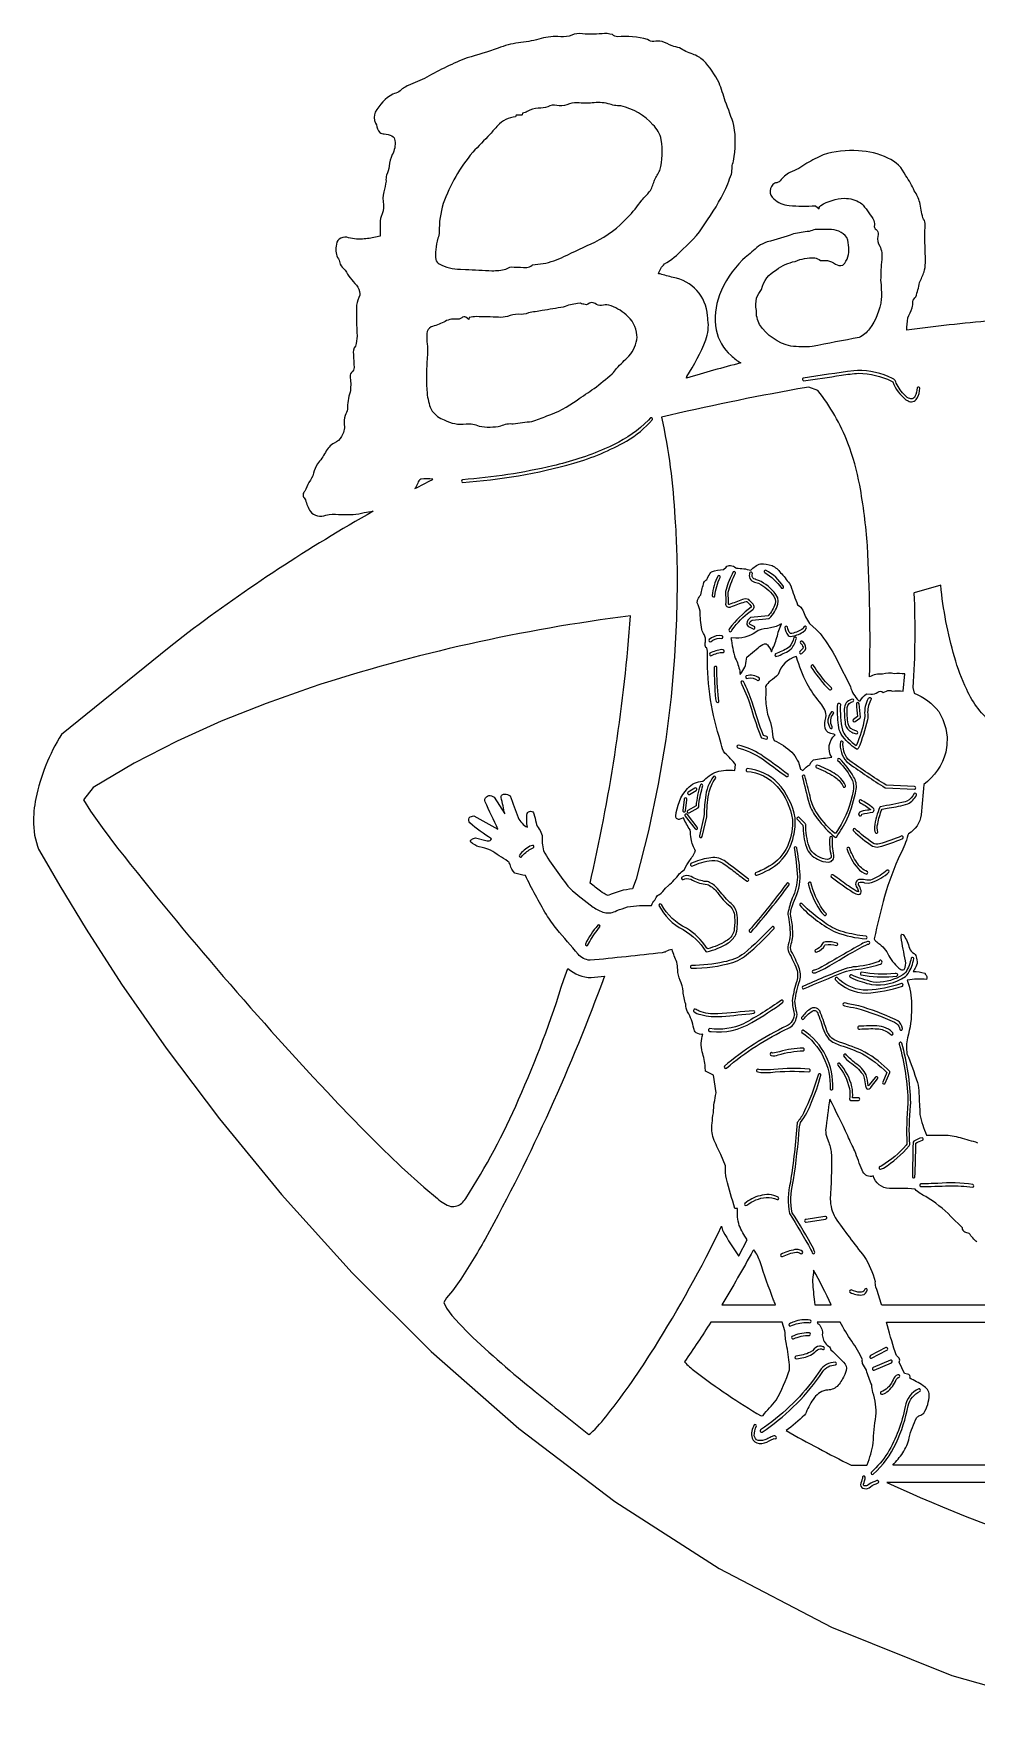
# Model space of a CAD drawing. Extents: x 0.5 to 38.1, y 1.1 to 53.1.
# Drawn here: x 0.47 to 14.17, y 27.92 to 52.28 of the extents above; entities that cross this region are included whole.
import ezdxf

# ---------------------------------------------------------------- set-up
doc = ezdxf.new("R2010")
doc.units = 0
doc.linetypes.add('0', pattern=[0])
doc.layers.add('1', color=7, linetype='0')

msp = doc.modelspace()

# ---------------------------------------------------------------- linework, layer by layer
at = {"layer": '1'}
for points in [[(14.391057, 48.112846, 0.013478), (13.157627, 47.975182, -0.016442), (13.174458, 48.153511, -0.006719), (13.239063, 48.298912, 0.040518), (13.245762, 48.392784, -0.127413), (13.290684, 48.460197, 0.030056), (13.344608, 48.666161, 0.003481), (13.412358, 48.822121, 0.076432), (13.427418, 49.083961, -0.020318), (13.425262, 49.525562, 0.13365), (13.391315, 49.60952, -0.018278), (13.346411, 49.831936, 0.086018), (13.267918, 49.998085, 0.058063), (13.143757, 50.217964, 0.190056), (12.884924, 50.474869, 0.104538), (12.456412, 50.580444, 0.087764), (11.942999, 50.524025, 0.002284), (11.707127, 50.401207, -0.063671), (11.460041, 50.265663, 0.129607), (11.320792, 50.143635, -0.18235), (11.252766, 50.115364), (11.239619, 50.110142, 0.540942), (11.226609, 49.883282, 0.173767), (11.447941, 49.785805, 0.033358), (11.833241, 49.781914), (11.885106, 49.740242, -0.320922), (11.893345, 49.773598), (11.908772, 49.787895, -0.126512), (12.252958, 49.891346, -0.140503), (12.485233, 49.824776), (12.505711, 49.808403), (12.524586, 49.789955, -0.031779), (12.682331, 49.567238, -0.065602), (12.687032, 49.483055, 0.216494), (12.72597, 49.424416, -0.20754), (12.73862, 49.339287, 0.20381), (12.765858, 49.197807, -0.135133), (12.795139, 49.000908, 0.023621), (12.779041, 48.702705, -0.031403), (12.788685, 48.424278, -0.125817), (12.616933, 47.993488, -0.099108), (12.466862, 47.868034, 0.006369), (11.782871, 47.738533, -0.059933), (11.474552, 47.746162, -0.199299), (11.020095, 48.060223, -0.143812), (10.973408, 48.263023, -0.090719), (10.973804, 48.442879, -0.017672), (11.045994, 48.568459, -0.206764), (11.265919, 48.854256, -0.107579), (11.534489, 48.975243, -0.113715), (11.820143, 49.02647, -0.109393), (11.90315, 48.989693, 0.061843), (11.919254, 48.986244), (12.004307, 48.989799, -0.101081), (12.121861, 48.934319, 0.178711), (12.227192, 48.917778), (12.235158, 48.922737, 0.21658), (12.315632, 49.174553, 0.086297), (12.288898, 49.320259, 0.258072), (12.026424, 49.437214, 0.005977), (11.828724, 49.437172, 0.030035), (11.740574, 49.410454, 0.0222), (11.51244, 49.373222, -0.027005), (11.131814, 49.258659, 0.064036), (11.002796, 49.197289, -0.013426), (10.807819, 49.030144), (10.772126, 48.996811, 0.105667), (10.437277, 48.488136, 0.129244), (10.387596, 47.979385, 0.161618), (10.604858, 47.609768, 0.052088), (10.747302, 47.499748, 0.008683), (9.958302, 47.28112), (9.96349, 47.300972, 0.037625), (10.239613, 47.834114, 0.114422), (10.270023, 48.125053), (10.267811, 48.155708), (10.264774, 48.186256, 0.345841), (9.761885, 48.740986, 0.002406), (9.573227, 48.792561), (9.562563, 48.793995), (9.551854, 48.795036, -0.137933), (9.635731, 48.937248, 0.079365), (9.903812, 49.153023, 0.078797), (10.263828, 49.579506, 0.04713), (10.560307, 50.102989, -0.027303), (10.612919, 50.242744, 0.048341), (10.618855, 50.342552, -0.048259), (10.641682, 50.432274, 0.088502), (10.646885, 50.946449, 0.031942), (10.51897, 51.299446, 0.023198), (10.430744, 51.569466, 0.073609), (10.202957, 51.893139, 0.103576), (10.048389, 51.984138, -0.06504), (9.856892, 52.075356, 0.00961), (9.747318, 52.103294, 0.023487), (9.601795, 52.168922, 0.079197), (9.482533, 52.166557, -0.173816), (9.392551, 52.198875, 0.087106), (8.95414, 52.235226, -0.163421), (8.881046, 52.267708, 0.111201), (8.730244, 52.280174, -0.040369), (8.404776, 52.282104, 0.110603), (8.254124, 52.246788, -0.082376), (8.089863, 52.239174, 0.089863), (7.812794, 52.201118, -0.040433), (7.514256, 52.148994, 0.064829), (7.220631, 52.070488, -0.017031), (6.771732, 51.931618, 0.037962), (6.182224, 51.648537, -0.029351), (5.914494, 51.531105, 0.085053), (5.779316, 51.438362, -0.035764), (5.690998, 51.40522, 0.14019), (5.434974, 51.142643, 0.223156), (5.440434, 50.983467), (5.450474, 50.959099, 0.11471), (5.500766, 50.846184, 0.222562), (5.565961, 50.829411, -0.038795), (5.676513, 50.798168, -0.276797), (5.719234, 50.729458, -0.157491), (5.682209, 50.525032, 0.10558), (5.638493, 50.358238, -0.069616), (5.599842, 50.228874, 0.080668), (5.591267, 50.139702, -0.04443), (5.557041, 49.985695, 0.086975), (5.552845, 49.796379, -0.136288), (5.519841, 49.625496, 0.115592), (5.506503, 49.502937, -0.001563), (5.505893, 49.339745), (5.346891, 49.307724, -0.002478), (5.250751, 49.299614, -0.099312), (5.02001, 49.326378, 0.471449), (4.866124, 49.196861, 0.196625), (4.899016, 49.009888, -0.065921), (4.926823, 48.933281, 0.085065), (4.99184, 48.854515), (4.997684, 48.846581, 0.059935), (5.159772, 48.630825, -0.144801), (5.212421, 48.505867), (5.210026, 48.484871, 0.045056), (5.164082, 48.339455, 0.02024), (5.170166, 47.890179, -0.076056), (5.146884, 47.745003, 0.213909), (5.117359, 47.622627, 0.008476), (5.128181, 47.43367, -0.241297), (5.088016, 47.36277, 0.230744), (5.072407, 47.282234, -0.056572), (5.070957, 47.075798, 0.097159), (5.032185, 46.828819, -0.097044), (4.99573, 46.738655, 0.137222), (4.984867, 46.600319, -0.19103), (4.9426, 46.433525, -0.171532), (4.8371, 46.336933, 0.138951), (4.710407, 46.201881, -0.044119), (4.595037, 46.033089, 0.099942), (4.538853, 45.897453, -0.075282), (4.470722, 45.765144, 0.034045), (4.413394, 45.636391, 0.438297), (4.399778, 45.541359, 0.056758), (4.420567, 45.510918, 0.072574), (4.491261, 45.343941, 0.344107), (4.718693, 45.290077, -0.089503), (4.902332, 45.301109), (4.953918, 45.298359, 0.067875), (5.273397, 45.326405, -0.000402), (5.404163, 45.346275, 0.032819), (2.712283, 43.581718), (2.441227, 43.368889), (0.874012, 42.105019, 0.085656), (0.500441, 41.176178, 0.050727), (0.469028, 40.808037), (0.485172, 40.643578), (0.524769, 40.482689), (0.541279, 40.437218), (0.623936, 40.299461), (0.848774, 39.908943), (1.233158, 39.2761), (1.748966, 38.47982), (2.394749, 37.551445), (3.169041, 36.522453), (4.070332, 35.424202), (5.097157, 34.288124), (6.248066, 33.145653), (7.521564, 32.02816), (8.916172, 30.967081), (10.430424, 29.993845), (12.062824, 29.139811), (13.811924, 28.436441), (15.669193, 27.916803)], [(14.419086, 42.248924, -0.112495), (14.029159, 42.756111, -0.046743), (13.852362, 43.232155, -0.045354), (13.651463, 44.271568), (13.264927, 44.161095), (13.262959, 44.159081, -0.027415), (13.24744, 42.78582), (13.264759, 42.702339, -0.137123), (13.62389, 42.439018), (13.681675, 42.32177), (13.724186, 42.189491), (13.743336, 42.066017), (13.742603, 41.951637), (13.725452, 41.846703, -0.167855), (13.405384, 41.377052, -0.002864), (13.369111, 40.937923, -0.225111), (13.184607, 40.661919, 0.189091), (13.17531, 40.640907, -0.046111), (13.069137, 40.372944, 0.038426), (12.833927, 39.753929, 0.003999), (12.68346, 39.136818, 0.140114), (12.740426, 39.080051, -0.117563), (12.897343, 38.892147, 0.095553), (13.069961, 38.691711, 0.246823), (13.119816, 38.692146, 0.189865), (13.140704, 38.81797, -0.014735), (13.07732, 39.161049), (13.077244, 39.184486), (13.080723, 39.199852), (13.0882, 39.205986, -0.227731), (13.117146, 39.186119, -0.068173), (13.196634, 39.00288, 0.17247), (13.264101, 38.924034, -0.201953), (13.300506, 38.853954), (13.305162, 38.830185, -0.198625), (13.291199, 38.731083, -0.062791), (13.250248, 38.661964, -0.108865), (13.419868, 38.637169, -0.287122), (13.424457, 38.625069, -0.361146), (13.444186, 38.545647, 0.07417), (13.166248, 38.536629, -0.088869), (13.227707, 38.184296), (13.227665, 38.130863, -0.072394), (13.169203, 37.697544, 0.099947), (13.161381, 37.468788, -0.016239), (13.313633, 37.051811, -0.051337), (13.333944, 36.892139, -0.005397), (13.349827, 36.583794, 0.048748), (13.444157, 36.286263), (13.700016, 36.286263, -0.084722), (13.933644, 36.24976, -0.012691), (14.186817, 36.176659, 0.007835)], [(14.176929, 34.734756, -0.068326), (14.065937, 34.859001, -0.030726), (14.000968, 34.877319, -0.256952), (13.967656, 34.93856), (13.800678, 35.105522, 0.059834), (13.434467, 35.394173, -0.099141), (13.279331, 35.500801), (13.17281, 35.510536), (12.928547, 35.510536), (12.905684, 35.510078, -0.310366), (12.668751, 35.693748, -0.394822), (12.52187, 35.753578), (12.508884, 35.778114, -0.01651), (12.405659, 36.055779, -0.018548), (12.299961, 36.276573, 0.013522), (12.038241, 36.809715, 0.008926), (11.979675, 36.356186, 0.107802), (12.001971, 36.242653), (12.023869, 36.181358, -0.101162), (12.062565, 35.999886, -0.019508), (12.046394, 35.35619, 0.120202), (12.116856, 35.088493, 0.017109), (12.540929, 34.523415, -0.08011), (12.697514, 34.162773, 0.099643), (12.705692, 34.080864, -0.012023), (12.786182, 33.831444), (12.799397, 33.822365), (14.674, 33.822365)], [(15.861423, 31.493952), (12.95647, 31.493952, 0.023296), (13.101665, 31.671413, 0.088045), (13.193882, 31.891809, -0.067018), (13.306049, 32.185234, -0.146281), (13.348148, 32.212879, 0.055289), (13.405811, 32.24955, 0.13257), (13.484494, 32.50993, 0.275863), (13.394626, 32.647243, 0.034551), (13.20174, 32.756676, 0.526897), (13.171146, 32.815163), (13.12418, 32.824562), (13.046711, 32.989128, 0.284038), (13.049153, 33.047997, -0.183502), (12.988499, 33.137062, -0.01311), (12.865147, 33.57238), (14.688755, 33.572365)]]:
    msp.add_lwpolyline(points, format="xyb", dxfattribs=at)
for points in [[(6.315342, 49.14579, 0.064317), (6.314304, 49.001488, 0.212469), (6.364368, 48.937584, 0.119471), (6.671748, 48.861282), (6.744724, 48.856838, -0.002709), (7.13102, 48.840153, 0.063163), (7.332264, 48.861214, -0.218319), (7.4524, 48.893242, -0.006287), (7.635458, 48.885464, 0.151792), (7.714252, 48.920113), (7.721546, 48.923286, -0.041462), (7.876667, 48.942497, 0.070777), (8.175112, 49.045628, 0.000209), (8.627303, 49.256107, 0.091217), (9.101019, 49.612076, 0.039979), (9.307789, 49.865364, 0.007841), (9.421589, 49.988487, 0.083182), (9.486179, 50.141579), (9.492207, 50.156181, 0.019175), (9.570576, 50.296944, 0.097843), (9.591301, 50.741302, 0.148198), (9.470624, 50.959377, 0.154259), (9.0033, 51.233192, -0.087995), (8.819056, 51.264977, 0.089103), (8.588933, 51.275322, -0.039751), (8.37138, 51.279152, 0.120936), (8.218913, 51.247746, -0.118471), (8.072498, 51.241219, 0.157), (7.941237, 51.221386, -0.119747), (7.803941, 51.200844, 0.152791), (7.644455, 51.149517, -0.092771), (7.575413, 51.127464), (7.567463, 51.100929), (7.566334, 51.100182), (7.482624, 51.100182), (7.481236, 51.09977), (7.4744, 51.072334, 0.204488), (7.214792, 50.946709, 0.024718), (7.104877, 50.821815, 0.005719), (6.850255, 50.560463, 0.089888), (6.423776, 49.813595, 0.086532), (6.365401, 49.401443, -0.078675), (6.345325, 49.311054, 0.06455)], [(6.189884, 47.774651, -0.047628), (6.185292, 47.519939, 0.030296), (6.187067, 47.061344, 0.069629), (6.245441, 46.827461), (6.261021, 46.800438, 0.137001), (6.437107, 46.671638, 0.153934), (6.753437, 46.614159, -0.144731), (6.943913, 46.581306, 0.093284), (7.260822, 46.585655, -0.146717), (7.441044, 46.616142, -0.00572), (7.711445, 46.651237, 0.04299), (7.925831, 46.731026, 0.082509), (8.367333, 46.960777, -0.008083), (8.615009, 47.128685, 0.009451), (8.877945, 47.340637, 0.066624), (8.940678, 47.421501, -0.008522), (9.121949, 47.600681, 0.16813), (9.239339, 47.875481), (9.237273, 47.90451, 0.202671), (9.079199, 48.200146, 0.105049), (8.827353, 48.338688, 0.112139), (8.724483, 48.334908, -0.229027), (8.631213, 48.365356, 0.317227), (8.522602, 48.351768, -0.212128), (8.484304, 48.348446, -0.063023), (8.417088, 48.366417), (8.375272, 48.362099, 0.068632), (8.167513, 48.31181, 0.003486), (7.861192, 48.259464, -0.002241), (7.659885, 48.228661, -0.152937), (7.515819, 48.206127, 0.120371), (7.35608, 48.176392, -0.103991), (7.227221, 48.163441, 0.005071), (6.904575, 48.172825, 0.038886), (6.801243, 48.158958), (6.794285, 48.131905), (6.793354, 48.132317), (6.751804, 48.165703, 0.286919), (6.691058, 48.155525, -0.20694), (6.612751, 48.136467, 0.174251), (6.429566, 48.091331, -0.037033), (6.24487, 48.022282, 0.279227), (6.185702, 47.929024, 0.068843)], [(12.208256, 47.321068, -0.023291), (12.460804, 47.351143, -0.106817), (12.936497, 47.237617), (12.955326, 47.223991, 0.132944), (13.146656, 46.965599), (13.176929, 46.947945, 0.433105), (13.303446, 46.982658, 0.143038), (13.34806, 47.134445, 0.645202), (13.312, 47.140129, -0.053942), (13.277437, 47.010441), (13.27058, 47.000721, -0.359137), (13.200707, 46.981441, -0.133149), (13.133595, 47.028648, -0.087001), (13.005772, 47.205177, 0.268763), (12.950748, 47.275139, 0.111571), (12.440357, 47.390572), (12.390981, 47.386864, 0.003354), (11.652682, 47.280239, 0.70065), (11.656651, 47.242748, 0.003741)], [(12.633976, 42.68885, 0.149144), (12.736439, 42.720177, -0.353749), (12.813908, 42.715202), (12.862919, 42.734795, -0.25416), (12.946842, 42.73513, -0.037287), (13.107258, 42.734947), (13.129704, 42.983772, 0.033755), (12.977818, 42.986855, 0.139384), (12.804905, 42.98011, 0.143486), (12.617695, 42.942192, 0.020534), (12.585774, 44.844658, 0.028246), (12.474247, 45.726158, 0.041915), (12.30341, 46.336342, 0.074989), (11.864399, 47.102089), (11.733387, 47.147911), (11.576694, 47.122688, 0.012688), (9.596485, 46.714867, -0.037541), (9.7904, 45.248966, -0.016937), (9.821705, 44.293983), (9.81287, 43.783791), (9.784458, 43.235008), (9.732944, 42.650185), (9.654865, 42.032021), (9.54668, 41.383064), (9.404942, 40.706017), (9.226109, 40.003456), (9.175144, 39.86338, 0.089811), (8.821354, 39.765053, -0.078508), (8.706, 39.831371, -0.014491), (8.560062, 39.944679), (8.578631, 40.044228, 0.037128), (9.145633, 43.826973, 0.047695), (4.503757, 42.787178), (3.8503, 42.556664), (3.197544, 42.297356), (2.554554, 42.007805), (1.930347, 41.686592), (1.334049, 41.332298), (1.195057, 41.15519), (1.296757, 40.990364), (1.464741, 40.753273), (1.691239, 40.453701, 0.022398), (4.842732, 36.799252, 0.012904), (5.818211, 35.819313), (6.139744, 35.529579), (6.33762, 35.366478, 0.118857), (6.534946, 35.251167, 0.226893), (6.691844, 35.299191, 0.089663), (6.748478, 35.366096, 0.04029), (7.516848, 36.801567, 0.029986), (8.173405, 38.546272), (8.235386, 38.707573, 0.189337), (8.573505, 38.574913, -0.003299), (8.765461, 38.596153, -0.03804), (7.032243, 34.776039, -0.01757), (6.653324, 34.158882), (6.55489, 34.022774), (6.471989, 33.923943), (6.432911, 33.857124), (6.471241, 33.773491), (6.54784, 33.667686), (6.657169, 33.543449), (6.793691, 33.404472, 0.02311), (7.75938, 32.56411, 0.003937), (8.540634, 31.938324), (8.563526, 31.952021, 0.043645), (8.814256, 32.234074, 0.029357), (9.490222, 33.19915, 0.028031), (10.467411, 34.962578, 0.056055), (10.490177, 34.888344, 0.023816), (10.714115, 34.531898), (10.716068, 34.532875), (10.840992, 34.76754, -0.058765), (10.723454, 34.975349, -0.089004), (10.699757, 35.219643), (10.661366, 35.219643, -0.010974), (10.538868, 35.64967, -0.065757), (10.525425, 35.840294), (10.4576, 36.004997, -0.025111), (10.349886, 36.238693, -0.115896), (10.329776, 36.460495, -0.025887), (10.348728, 36.610298, -0.051514), (10.389515, 36.898384), (10.351139, 37.157448), (10.350819, 37.159019), (10.234577, 37.21714), (10.229754, 37.272873, 0.053712), (10.185782, 37.495438, -0.141375), (10.195728, 37.750404, -0.204337), (10.097945, 37.772919, -0.179646), (10.062961, 37.836815, 0.090729), (9.974171, 38.075287, -0.102893), (9.94553, 38.187202, -0.009826), (9.906803, 38.372185, 0.131305), (9.863774, 38.534088, -0.103944), (9.830631, 38.689732, 0.032903), (9.8176, 38.797691, -0.045077), (9.749775, 38.981728, 0.153741), (9.658331, 38.950554, -0.071263), (9.605717, 38.935341, -0.005133), (8.555829, 38.824661, -0.184559), (8.381733, 38.913979, -0.002202), (8.072764, 39.275677, -0.035098), (7.922213, 39.490585, -0.027072), (7.616367, 40.058296, -0.063912), (7.461903, 40.091393, -0.169307), (7.395754, 40.214661, 0.14799), (7.362553, 40.261864, -0.005419), (7.110447, 40.424629, 0.050792), (6.944933, 40.473846, -0.129973), (6.822527, 40.542343, -0.436686), (6.835735, 40.580193, -0.11305), (6.889317, 40.601265), (7.043674, 40.562675, 0.151361), (7.103966, 40.562721, 0.235571), (7.121875, 40.590584, -0.034784), (6.808655, 40.819099, -0.289305), (6.800404, 40.895485, -0.183566), (6.866734, 40.921196, -0.002391), (7.217502, 40.728096, 0.00682), (7.029583, 41.126743, -0.630459), (7.123964, 41.212173, -0.107327), (7.160801, 41.192635), (7.3158, 40.950447, 0.021543), (7.263111, 41.18787, -0.47446), (7.318801, 41.239456, -0.154759), (7.393345, 41.212257, -0.010707), (7.511433, 40.897179, 0.153604), (7.645542, 40.756462, -0.077817), (7.641804, 40.957542, -0.683773), (7.741093, 40.953392, -0.011059), (7.771131, 40.82185, 0.09438), (7.816971, 40.730797, -0.081547), (7.858646, 40.639275, 0.054709), (7.878269, 40.417046, 0.034507), (8.063302, 40.131901, 0.012935), (8.260227, 39.870628, 0.024388), (8.600125, 39.598171, 0.059783), (8.764011, 39.517815, 0.169918), (8.943361, 39.546207, -0.023084), (9.102558, 39.600014, -0.049744), (9.448109, 39.62191, -0.14137), (9.497608, 39.699516), (9.517323, 39.738899, -0.147422), (9.565664, 39.782097, 0.091962), (9.654194, 39.871864), (9.695927, 39.911438, 0.03498), (9.852715, 40.078583, -0.039124), (9.922993, 40.138847), (9.927967, 40.145317, -0.060651), (10.001925, 40.271164, 0.047958), (10.088017, 40.411964, -0.089329), (10.025993, 40.58815, -0.021013), (10.010487, 40.718971, -0.044955), (9.91457, 40.892189), (9.862843, 40.874947, -0.610723), (9.803499, 40.916649, -0.167192), (9.972004, 41.319679, -0.212344), (10.195332, 41.425545, -0.101219), (10.396839, 41.563042, -0.107737), (10.661274, 41.581291), (10.670872, 41.667641, 0.043157), (10.51656, 41.83149, -0.111094), (10.461231, 41.9683), (10.44641, 42.020668), (10.431765, 42.073082, -0.079356), (10.261433, 43.316124), (10.258793, 43.34095), (10.254597, 43.362434, -0.403019), (10.233601, 43.380039, -0.15171), (10.234012, 43.451271, 0.168394), (10.212229, 43.554451, -0.029386), (10.178303, 43.62838, -0.027215), (10.15546, 43.897423, 0.018773), (10.114948, 44.018776, -0.167673), (10.123908, 44.064518, -0.068597), (10.164234, 44.134712, -0.025966), (10.210768, 44.311131, -0.150628), (10.253742, 44.353844, -0.016939), (10.296359, 44.439034), (10.308849, 44.45462), (10.322819, 44.468895, -0.080525), (10.496387, 44.499382), (10.532459, 44.535454, -0.267016), (10.597165, 44.557495, -0.166931), (10.673664, 44.524147), (10.683796, 44.519157, -0.069828), (10.892185, 44.489983, -0.126821), (11.032444, 44.58448, -0.046942), (11.200336, 44.560509, -0.111215), (11.323887, 44.453957, -0.037604), (11.452898, 44.295311), (11.473042, 44.262154, 0.018783), (11.572163, 43.986656, -0.152562), (11.650378, 43.9076), (11.689075, 43.810875), (11.747272, 43.713936), (11.84177, 43.627998, -0.068542), (11.949357, 43.501957, -0.035194), (12.154316, 43.171288), (12.33881, 42.802238, 0.136024), (12.461399, 42.594048, 0.278168), (12.479221, 42.592583, -0.075566), (12.571583, 42.695778)], [(9.444599, 46.70536, 0.217218), (9.429005, 46.699226), (9.403019, 46.66967), (9.289906, 46.561028, -0.072481), (8.766553, 46.250679, -0.046009), (8.012917, 46.006138, -0.040649), (6.702409, 45.804501, 0.713492), (6.702641, 45.765205, 0.051634), (8.318132, 46.042412, 0.056519), (9.087394, 46.365459, 0.079595), (9.461987, 46.677887, 0.513832)], [(6.013554, 45.679176), (6.011266, 45.675377, -0.001223), (6.26069, 45.803535), (6.270939, 45.811516, 0.08686), (6.098323, 45.811714, 0.254211), (6.052275, 45.755798, -0.018291)], [(10.447376, 44.386131, 0.758602), (10.415744, 44.408134, 0.098449), (10.330906, 44.121193, 0.93267), (10.370715, 44.118416, -0.085209)], [(10.889957, 43.978447, -0.428785), (10.896563, 43.953575, 0.070172), (10.584538, 43.643959), (10.573414, 43.618584, 1.020765), (10.614246, 43.617119), (10.65128, 43.664207, -0.07178), (10.920212, 43.91853, 0.484724), (10.914926, 44.007854, 0.014654), (10.861408, 44.064857, 0.193085), (10.769456, 44.064732, -0.016435), (10.577394, 43.992439), (10.572001, 43.994148), (10.567677, 43.997795, -0.008189), (10.570057, 44.086784, -0.135322), (10.571582, 44.200706, -0.048083), (10.670841, 44.445347, 0.754248), (10.637989, 44.465645, 0.057663), (10.532902, 44.210136, 0.123643), (10.528384, 44.096649, -0.051168), (10.525848, 43.995934, 0.499029), (10.602787, 43.958336, -0.013388), (10.806812, 44.032234), (10.823414, 44.034798), (10.835166, 44.033913, -0.000441)], [(10.891178, 43.801643), (10.888569, 43.801094, 0.222717), (10.832355, 43.716164, 0.299433), (10.866199, 43.666668), (10.924335, 43.637596, 1.014823), (10.940541, 43.674206), (10.883717, 43.702599, -0.470129), (10.875189, 43.722893, -0.263306), (10.909595, 43.763435), (11.157612, 43.790977), (11.161152, 43.791634), (11.164524, 43.792915, 0.119494), (11.286167, 43.996788), (11.292072, 44.039925), (11.283283, 44.087517), (11.256214, 44.138298, 0.125906), (11.00626, 44.342278, -0.036399), (10.936502, 44.364101, -0.339589), (10.914951, 44.442657, 1.065868), (10.872761, 44.433571, 0.473781), (10.966648, 44.313545), (11.005253, 44.300026, -0.118481), (11.225544, 44.112724), (11.246937, 44.071159), (11.25182, 44.035164), (11.246296, 44.001961, -0.103736), (11.144794, 43.829811)], [(11.360493, 44.230446, 0.314259), (11.369235, 44.251534, 0.124793), (11.107965, 44.490395, 0.711485), (11.094487, 44.454918, -0.105278), (11.337759, 44.231205, 0.311934)], [(10.760471, 43.008064, 0.064035), (10.815525, 43.106621, -0.03462), (10.836018, 43.229317), (11.000599, 43.364861, -0.111613), (11.090293, 43.422215, -0.267679), (11.135471, 43.404945, -0.02715), (11.194492, 43.30674, 0.007317), (11.272404, 43.511436, -0.061502), (11.339725, 43.713417, -0.122029), (11.176464, 43.654243, 0.014599), (11.000584, 43.616966, -0.166939), (10.674412, 43.501137), (10.612705, 43.508232), (10.603809, 43.504936, 0.036638), (10.665699, 43.212685), (10.677067, 43.186485), (10.688267, 43.16758, -0.064518), (10.738667, 42.977882, 0.023814)], [(11.467426, 43.569023, -0.164853), (11.424755, 43.666439, 0.648601), (11.388615, 43.661232, 0.151605), (11.43325, 43.543652, 0.181416), (11.470234, 43.528526, 0.101841), (11.64838, 43.590691), (11.682178, 43.618797), (11.699085, 43.652473, 0.989205), (11.659718, 43.659477), (11.652317, 43.644722), (11.634098, 43.628761, -0.100823)], [(10.313648, 43.454948, -0.140059), (10.438663, 43.503532), (10.463932, 43.500282, 0.961768), (10.472126, 43.539421), (10.430027, 43.543282, 0.143137), (10.286208, 43.483223, 0.837548)], [(11.269917, 43.239662, 0.04123), (11.45496, 43.327003), (11.479816, 43.347694, 0.115271), (11.553949, 43.500496, 0.723401), (11.517873, 43.512535, -0.08929), (11.452351, 43.376808), (11.435551, 43.362114, -0.035), (11.250138, 43.273983, 0.870481)], [(11.606571, 43.310631, 0.897364), (11.632526, 43.28051, 0.034403), (11.680882, 43.329536), (11.69138, 43.355309, 0.247003), (11.636036, 43.461857, 0.652359), (11.613208, 43.433022, -0.123714), (11.65131, 43.370567), (11.649723, 43.3554), (11.644688, 43.348778)], [(10.321095, 43.249992, -0.116717), (10.492873, 43.297165, 0.733392), (10.492192, 43.335594), (10.471287, 43.337456, 0.092191), (10.297859, 43.283054, 0.848543)], [(11.556034, 43.22979), (11.553654, 43.237602, 0.261998), (11.291492, 42.977028, -0.062529), (11.176566, 42.884167, 0.10419), (11.107655, 42.803123, -0.059122), (11.105274, 42.642174, 0.043823), (11.13451, 42.399635, -0.090019), (11.211124, 42.065117), (11.230076, 42.017555, -0.080948), (11.486693, 41.846687, -0.144062), (11.613727, 41.59893), (11.650272, 41.58065, -0.092202), (11.748341, 41.665962), (11.753468, 41.673347, -0.265338), (11.830845, 41.743431, 0.004842), (12.067204, 41.774651, -0.368549), (12.117863, 42.097389), (12.101017, 42.107048), (12.075291, 42.111885), (12.053165, 42.118172, -0.373245), (11.968248, 42.23642, -0.071302), (11.989536, 42.380867, 0.149713), (11.890296, 42.57663, -0.03358), (11.708729, 42.839989, -0.037628)], [(10.421253, 42.624901, -0.027328), (10.399079, 43.08004, 0.714301), (10.36127, 43.080925, 0.030046), (10.381229, 42.622643), (10.39011, 42.582817, 0.912709), (10.428897, 42.591942)], [(10.999287, 42.889168, 0.637481), (11.016699, 42.920998, 0.251572), (10.826621, 42.957409, 0.742375), (10.834827, 42.918251), (10.854949, 42.922668, -0.206631), (10.992281, 42.890884)], [(12.05109, 42.753624, 0.651136), (12.060278, 42.789013), (12.040928, 42.803886), (12.004978, 42.838966, -0.037655), (11.801971, 43.107906, 0.739352), (11.766698, 43.088188, 0.042997), (11.996464, 42.790672), (12.032139, 42.759911, 0.237521)], [(10.760242, 42.831505, -0.04782), (10.90107, 42.470325, 0.023413), (11.04441, 42.061264), (11.048357, 42.058128, 0.060892), (11.117743, 42.035828, 0.83537), (11.123234, 42.074806), (11.075474, 42.090691, -0.022575), (10.911247, 42.57407, 0.033651), (10.784898, 42.873722, 0.859721), (10.749775, 42.852104)], [(12.067844, 42.193825, 0.352636), (12.076496, 42.217354, -0.345013), (12.096082, 42.407303, 0.704365), (12.066243, 42.431511, 0.35402), (12.045009, 42.195358, 0.315035)], [(12.603947, 42.631416, -0.79546), (12.642947, 42.619011, 0.119329), (12.589207, 42.429588, -0.087117), (12.586994, 42.316856, -0.041933), (12.454584, 41.900627, -0.316234), (12.428913, 41.891533, -0.105367), (12.203999, 42.11042, -0.112473), (12.167793, 42.242062, -0.047371), (12.154888, 42.546852, -0.750142), (12.193288, 42.545555, 0.061048), (12.222797, 42.1661, 0.103346), (12.273403, 42.081745, 0.06929), (12.424229, 41.94265), (12.431522, 41.953224, 0.051165), (12.550449, 42.340492), (12.552876, 42.366325), (12.552982, 42.389076, -0.153714)], [(12.427876, 42.113472, 0.856244), (12.430584, 42.152451), (12.418944, 42.157982, -0.298996), (12.306569, 42.259148, -0.056523), (12.292153, 42.494049, -0.310755), (12.379825, 42.582825, 0.630546), (12.372669, 42.618263, 0.326052), (12.251865, 42.499519, 0.048681), (12.26558, 42.254303, 0.237792), (12.358182, 42.138783, 0.08151)], [(12.443714, 42.365913), (12.384403, 42.323524, 0.946607), (12.407613, 42.291023), (12.475529, 42.3395, 0.267424), (12.484776, 42.357323), (12.465366, 42.551704, 0.886076), (12.425724, 42.553795, 0.003636)], [(10.719975, 41.906273, -0.100384), (11.103804, 41.716618, -0.000953), (11.412097, 41.493565, 0.65669), (11.435324, 41.522026, 0.01417), (11.03795, 41.811615, 0.077094), (10.711348, 41.951157, 0.855097), (10.703785, 41.910637)], [(12.842808, 41.330559, 0.118818), (12.851734, 41.32798), (13.26952, 41.308556, 1.005639), (13.269474, 41.348579), (12.865498, 41.367393), (12.856739, 41.369118, -0.014774), (12.331547, 41.722588), (12.303593, 41.748283, -0.193328), (12.232903, 41.992191, 0.689695), (12.194798, 41.996864, 0.222069), (12.28487, 41.710121), (12.31908, 41.681847, 0.011871)], [(12.169697, 41.711388, -0.07967), (12.369742, 41.43388, -0.151817), (12.379857, 41.283699), (12.364137, 41.215744, -0.095876), (12.126789, 40.670631), (12.110188, 40.670006, -0.072937), (11.829227, 40.999031, -0.097106), (11.75449, 41.207405, 0.009111), (11.677721, 41.502804, 0.708829), (11.640278, 41.496956, 0.003638), (11.738041, 41.103924, 0.089857), (11.85699, 40.886589, 0.062826), (12.117365, 40.61166, 0.245469), (12.137547, 40.614525, 0.022918), (12.294331, 40.880928, 0.053758), (12.424634, 41.309174, 0.170326), (12.386036, 41.490807, 0.067799), (12.184037, 41.753086, 0.839492), (12.158511, 41.723015)], [(10.146275, 40.631859, 0.999804), (10.185247, 40.622856), (10.250904, 40.907448, -0.031178), (10.279772, 41.240284, -0.101271), (10.38172, 41.472107, 0.736769), (10.348987, 41.493279, 0.139041), (10.232623, 41.18618, 0.0284), (10.211231, 40.913292)], [(11.537952, 40.893135, 0.135494), (11.28725, 41.398232, 0.180712), (10.841055, 41.608849, 0.78131), (10.836277, 41.568047, -0.197426), (11.275913, 41.3489, -0.139796), (11.498295, 40.871346), (11.497463, 40.827019, -0.103863), (11.423116, 40.478642, -0.15141), (11.158515, 40.190727, -0.053944), (10.959836, 40.096958, 0.780658), (10.977451, 40.062386, 0.104584), (11.30965, 40.252533, 0.159554), (11.513684, 40.631176, 0.066513)], [(12.259647, 41.339394, 0.399141), (12.270101, 41.364876, 0.152005), (12.103749, 41.541313, 0.063695), (11.855939, 41.658836, 0.760324), (11.842046, 41.622734, -0.05594), (12.102802, 41.49456, -0.123527), (12.229725, 41.357918, 0.512755)], [(9.962711, 41.15461, 1.2821), (9.923267, 41.161629), (9.90453, 41.002342, 1.036468), (9.944141, 40.996819)], [(9.995869, 40.96624), (10.127598, 41.039391, 0.394807), (10.136312, 41.07148), (10.137424, 41.099693, -0.032471), (10.196325, 41.363873, 0.713895), (10.159794, 41.373695, 0.055487), (10.096104, 41.06765), (9.977589, 41.001808, 0.968722)], [(10.001637, 41.23336), (10.096073, 41.290016, 1.100623), (10.078587, 41.326164), (9.981861, 41.26812, 0.977886)], [(12.90044, 41.037117, 0.039849), (13.173031, 41.098907, 0.183905), (13.299818, 41.226627, 0.73061), (13.264896, 41.245445, -0.157014), (13.161442, 41.136147), (13.13364, 41.126778, -0.011003), (12.774467, 41.054775), (12.771821, 41.052872), (12.76952, 41.05056, 0.074711), (12.68906, 40.762459, 0.130744), (12.701795, 40.675472, 0.660855), (12.73682, 40.686745, -0.125912), (12.736189, 40.807068, -0.053257), (12.799015, 41.019707, 0.003462)], [(10.082905, 40.734612, 1.0179), (10.114293, 40.759392), (9.970829, 40.941139, 1.142872), (9.939441, 40.916344)], [(12.58559, 41.003395, 0.1323), (12.468753, 40.970417), (12.464543, 40.964249, 0.621403), (12.487409, 40.921017, 0.401801), (12.503497, 40.945488, -0.021325), (12.665094, 40.977711, 0.446579), (12.678302, 41.022377), (12.664906, 41.038948, 0.07351), (12.484937, 41.154617, 0.693183), (12.47048, 41.120079, -0.041484), (12.63213, 41.015831), (12.630924, 41.01107, -0.014813)], [(11.68964, 40.796318, 0.194366), (11.683049, 40.810143), (11.597721, 40.89547, 1.042848), (11.568303, 40.868324), (11.649738, 40.786873, 0.076354), (11.699742, 40.466805, 0.199858), (11.862075, 40.292366, 0.114267), (12.024601, 40.250805, 0.434231), (12.098193, 40.352272, -0.069612), (12.078932, 40.602886, 0.801473), (12.038257, 40.606606, 0.076097), (12.061113, 40.336193, -0.405344), (12.02138, 40.292145), (12.008373, 40.290184, -0.216095), (11.760854, 40.429619), (11.738544, 40.476524, -0.072784)], [(12.408939, 40.733635, 0.794942), (12.379109, 40.708549, 0.045634), (12.662191, 40.483921, 0.184464), (12.749439, 40.473961, 0.058315), (13.098927, 40.596298, 0.68052), (13.085453, 40.63102, -0.035881), (12.761967, 40.516273, -0.24642), (12.66222, 40.530403, -0.035272)], [(7.54607, 40.323753, 0.200315), (7.560581, 40.3283, -0.084774), (7.6908, 40.440956), (7.731754, 40.456947, 0.868221), (7.718174, 40.494167), (7.681553, 40.480919, 0.102046), (7.528777, 40.351387, 0.489587)], [(10.538746, 37.260384, -0.065079), (11.439472, 37.839195, 0.236027), (11.550694, 37.97953, 0.204416), (11.552468, 38.097809, -0.037443), (11.534031, 38.231651, -0.05389), (11.604499, 38.530827, 0.157261), (11.591176, 38.724083, 0.032574), (11.480801, 38.957207, -0.187854), (11.480442, 39.06319, 0.096291), (11.499923, 39.27729, 0.038349), (11.470539, 39.49308, -0.087835), (11.514424, 39.662941), (11.542133, 39.734489, 0.130645), (11.604655, 40.116222, 0.030112), (11.559887, 40.460476, 0.686981), (11.520909, 40.458122, -0.030033), (11.568845, 40.034271, -0.108936), (11.4948, 39.727501, 0.051559), (11.430698, 39.507942), (11.430698, 39.488045, -0.042984), (11.464647, 39.194813, -0.069719), (11.433206, 39.050549, 0.157282), (11.446369, 38.939278, -0.022489), (11.557745, 38.702156, -0.176235), (11.550019, 38.496361, 0.044722), (11.495335, 38.236404, 0.07966), (11.524532, 38.050491), (11.524986, 38.038544), (11.523754, 38.026653, -0.103677), (11.47923, 37.921478, -0.099523), (11.41605, 37.871758, 0.066688), (10.508227, 37.285477, 0.855252)], [(12.572559, 40.077065, 0.641339), (12.58582, 40.110939, -0.146215), (12.433192, 40.245125, -0.06925), (12.32658, 40.456795, 0.74493), (12.2896, 40.446419, 0.104115), (12.446754, 40.162086, 0.126732)], [(10.658408, 40.109581, 0.015713), (10.838276, 39.974701, 0.631544), (10.859531, 40.004341, 0.011953), (10.504642, 40.272667, 0.191115), (10.284068, 40.310112, 0.077129), (10.021811, 40.229301, 0.719236), (10.036945, 40.19286, -0.079228), (10.325642, 40.275154, -0.165107), (10.484364, 40.237984, -0.007093)], [(9.593983, 39.633797, 0.794981), (9.556767, 39.622215, 0.16214), (9.909021, 39.270584, -0.120537), (10.239491, 38.95446), (10.244925, 38.951107), (10.251057, 38.949318, 0.089495), (10.563496, 39.07679, 0.130901), (10.673817, 39.199577), (10.687443, 39.250618, 0.074101), (10.690414, 39.509361, 0.178321), (10.589343, 39.663918, -0.030359), (10.406391, 39.869209, 0.126628), (10.274887, 39.964188, 0.079012), (10.216663, 39.97155, -0.071713), (10.024723, 40.04081, 0.306757), (9.88635, 40.02573, 0.919114), (9.92136, 40.004128), (9.931477, 40.009407, -0.198082), (10.047215, 39.98806, 0.112765), (10.255985, 39.92791), (10.275288, 39.921532, -0.103363), (10.406742, 39.808723, 0.057652), (10.590263, 39.611137, -0.204812), (10.657193, 39.439568, -0.053675), (10.645191, 39.240242, -0.188795), (10.535801, 39.105995, -0.07421), (10.267414, 38.993385), (10.255222, 39.002678, 0.10539), (9.956898, 39.290352, -0.158487)], [(11.74715, 39.961861, 0.406901), (11.727208, 39.942375), (11.730701, 39.919807, 0.070302), (11.889545, 39.560646, 0.091482), (11.963095, 39.477165, 0.801414), (11.984636, 39.509712), (11.969639, 39.523384), (11.93401, 39.566307, -0.080659), (11.762721, 39.954567, 0.216213)], [(12.207219, 39.978828, 0.001648), (12.082962, 40.067627, 0.6893), (12.059695, 40.038368, 0.01372), (12.380152, 39.808773, 0.100587), (12.46136, 39.779148, 0.508909), (12.494293, 39.837807, 0.105465), (12.458318, 39.919468, -0.241087), (12.463079, 39.953697, -0.218863), (12.546146, 39.951881), (12.595478, 39.945839), (12.647938, 39.954155, 0.103096), (12.899208, 40.105392, 0.703928), (12.874394, 40.135044, -0.078909), (12.656116, 39.998421, -0.168504), (12.554885, 39.992779, 0.111116), (12.459798, 39.997223, 0.541842), (12.434187, 39.884624, -0.104875), (12.455922, 39.819786, -0.084087), (12.416996, 39.835014, -0.017167)], [(11.373372, 39.886177, -0.019468), (10.867306, 39.260639, 0.706088), (10.895083, 39.235149, 0.021697), (11.449984, 39.922531, 0.826972), (11.416018, 39.942253)], [(12.568882, 39.175133), (12.518816, 39.180107, -0.038722), (12.202082, 39.247814, -0.078395), (11.961153, 39.376019, -0.047791), (11.634631, 39.648682, 0.70923), (11.602407, 39.624596, 0.078097), (12.091659, 39.249729), (12.128945, 39.23315, 0.071232), (12.567954, 39.136974, 0.693771)], [(8.507526, 39.036491, 0.182179), (8.520802, 39.041374), (8.55345, 39.099285, -0.048522), (8.700187, 39.309475, 0.770022), (8.670994, 39.334846, 0.071305), (8.488265, 39.061455, 0.484888)], [(10.017689, 38.739494, 0.461663), (10.027455, 38.71067, 0.074937), (10.632637, 38.795174, 0.109869), (10.888875, 38.953827, 0.030429), (11.230572, 39.286896, 0.709066), (11.20519, 39.314915, -0.027308), (10.794429, 38.925423, -0.119882), (10.501135, 38.802429, -0.050442), (10.029387, 38.748718), (10.022811, 38.745029)], [(12.590275, 39.097008), (12.585514, 39.097054, 0.085307), (12.501896, 39.060982, 0.001356), (11.923126, 38.729057, -0.045668), (11.818195, 38.682182), (11.807652, 38.681801, 1.19642), (11.811848, 38.64167), (11.832203, 38.645149, 0.046088), (12.042133, 38.749321, -0.016685), (12.581259, 39.055782), (12.587962, 39.057018), (12.594776, 39.057167, 1.409445)], [(11.924763, 39.054543, -0.206289), (11.833103, 38.979355, 0.994178), (11.855596, 38.945732, 0.20793), (11.966511, 39.046989), (11.972385, 39.050957, -0.089628), (12.137701, 39.039661, 0.698221), (12.145894, 39.076332, 0.08883), (11.978992, 39.092476), (11.945652, 39.081444, 0.105522)], [(12.755116, 38.806084, -0.066221), (12.38195, 38.728096, 0.033951), (12.265598, 38.701637, 0.019441), (11.644893, 38.442924, 0.644348), (11.660191, 38.409218, -0.007225), (12.240507, 38.652149, -0.068533), (12.413401, 38.689907, 0.045196), (12.757008, 38.763039), (12.77515, 38.771294, 0.717643), (12.782829, 38.82703, 0.481077)], [(12.356831, 38.612221, 0.853251), (12.334799, 38.579399), (12.376859, 38.559998, 0.039621), (12.645291, 38.472691, 0.186366), (13.13773, 38.590767), (13.159412, 38.610329), (13.180012, 38.635506, 0.104271), (13.2606, 38.849716, 0.71228), (13.222523, 38.854942, -0.091369), (13.144871, 38.655083), (13.126163, 38.633583), (13.102879, 38.614693, -0.137509), (12.722538, 38.504189), (12.670597, 38.508705, -0.042256)], [(13.067448, 38.482964, -0.055673), (12.594196, 38.389061), (12.525608, 38.390114, -0.164739), (12.14475, 38.573479, 0.696627), (12.116886, 38.546974, 0.196082), (12.568516, 38.348274, 0.06467), (13.097647, 38.451332, 0.818825), (13.079686, 38.487202)], [(12.989979, 38.63195, -0.074816), (12.501545, 38.653324, 0.685278), (12.49245, 38.616203), (12.523117, 38.608616), (12.554095, 38.602425, 0.054972), (13.014027, 38.593094, 0.867568), (13.005802, 38.633343)], [(10.472721, 38.011192, 0.012205), (10.936961, 38.056267, 0.687879), (10.935978, 38.093651, -0.00688), (10.411287, 38.047569, -0.099632), (10.139585, 38.08707, 0.012768), (10.081168, 38.116486, 0.622917), (10.061284, 38.086388, 0.150761), (10.165714, 38.037155, 0.091575)], [(10.31377, 37.79023, 0.169485), (10.904628, 37.922653, 0.031742), (11.3599, 38.215557, 0.714697), (11.338519, 38.246761, -0.033758), (10.785701, 37.904026, -0.144501), (10.29577, 37.833775, 1.075122), (10.303548, 37.791599), (10.308659, 37.790886)], [(12.80904, 37.057289, 1.011646), (12.845922, 37.041847), (12.911045, 37.19384, 0.232638), (12.910419, 37.211586), (12.873322, 37.24865, 0.080971), (12.497801, 37.519672, 0.009965), (12.136672, 37.654282, -0.206224), (11.998356, 37.802177), (11.985706, 37.833061, 0.020772), (11.893854, 38.091541, 0.474961), (11.754216, 38.113987, 0.10877), (11.629529, 37.992729, 0.640715), (11.658649, 37.969795, -0.084434), (11.783237, 38.086128, -0.477425), (11.859317, 38.069527, -0.021463), (11.951333, 37.807938, 0.075927), (12.027836, 37.681252, 0.104892), (12.194691, 37.588966, -0.034721), (12.513004, 37.467812, -0.06678), (12.868641, 37.196434)], [(13.07848, 37.80822, 0.498411), (13.09417, 37.837124, 0.253836), (13.02654, 37.944557), (12.988209, 37.966713, 0.038053), (12.460316, 38.163124, -0.013448), (12.253262, 38.207218, 1.056361), (12.254169, 38.164696, 0.011259), (12.425617, 38.130531, -0.041317), (12.979954, 37.925774), (13.010242, 37.907082, -0.248345), (13.057485, 37.819626, 0.332117)], [(12.048664, 36.949013, 0.576434), (12.082676, 36.955513, 0.263995), (11.654865, 37.810341, 0.725123), (11.633443, 37.778893, -0.259791), (12.044058, 36.958851, 0.138349)], [(12.494862, 37.867104, -0.078763), (12.462704, 37.868443, 1.097612), (12.474995, 37.826454, -0.02433), (12.731244, 37.831451, -0.134519), (12.904743, 37.766808), (12.925449, 37.74633, 0.954731), (12.955585, 37.77256), (12.922611, 37.803963, 0.172437), (12.651729, 37.873772, 0.018473)], [(11.192371, 37.483864, 0.894418), (11.18903, 37.441048, 0.1206), (11.289875, 37.450798, -0.066673), (11.656956, 37.510868, 0.699391), (11.655277, 37.548424, 0.078924), (11.310115, 37.496178, -0.054563), (11.211331, 37.478249), (11.201584, 37.480152)], [(13.085361, 37.619576, 1.011906), (13.04668, 37.609352, -0.065336), (13.176258, 36.749519, 0.039508), (13.161518, 36.156731), (13.150394, 36.139336, -0.067587), (12.798542, 35.840508), (12.776249, 35.831612, 1.081257), (12.777454, 35.791271), (12.792637, 35.795158), (12.819675, 35.807579, 0.076776), (13.192554, 36.129868), (13.1978, 36.140266), (13.20171, 36.151237, -0.041627), (13.21442, 36.713326), (13.216389, 36.755608, 0.065593)], [(12.332676, 36.795891, 0.199088), (12.346622, 36.789421), (12.456333, 36.789406, 1.007993), (12.456348, 36.829414), (12.371525, 36.82943, 0.070852), (12.360609, 36.98687, 0.130736), (12.180519, 37.329845, 0.719605), (12.155843, 37.300667, -0.122583), (12.325643, 36.961845, -0.085281), (12.327462, 36.80788, 0.169189)], [(12.593403, 36.953728, 0.227546), (12.646717, 36.993355), (12.73386, 37.102318, 1.065147), (12.701009, 37.125237), (12.614231, 37.016792, -0.088405), (12.599476, 37.001213, 0.055884), (12.56818, 37.161552, 0.131629), (12.410472, 37.333282, -0.036584), (12.280674, 37.447655, 0.935612), (12.240466, 37.438423, 0.110578), (12.333485, 37.345146, -0.076727), (12.517933, 37.172966, -0.110169), (12.545108, 37.091122, 0.005267), (12.566578, 36.971062, 0.275334)], [(11.735859, 37.203911, 0.834545), (11.744174, 37.24239, 0.051653), (11.226261, 37.239952, -0.032316), (11.036951, 37.235962), (11.00771, 37.240044, 1.29565), (10.992558, 37.203209, 0.070773), (11.178135, 37.196877, -0.044518)], [(11.599567, 36.408867), (11.616322, 36.4683, 0.067843), (11.775866, 36.766323, 0.030888), (11.910633, 37.15625, 0.699735), (11.874044, 37.171425, -0.045458), (11.655857, 36.603188, -0.053161), (11.566156, 36.469658), (11.565222, 36.467621), (11.564517, 36.465492, -0.020522), (11.467532, 35.605309, 0.111521), (11.455326, 35.146599, -0.016177), (11.766102, 34.619926), (11.777592, 34.594078), (11.782688, 34.57885, 0.977843), (11.821507, 34.588493), (11.815159, 34.60743), (11.800983, 34.639153, 0.020735), (11.493595, 35.158989, -0.108659), (11.504765, 35.587242), (11.513569, 35.635292, 0.016985)], [(13.239902, 35.685844, 0.808988), (13.277805, 35.676186, 0.008188), (13.289539, 36.164207), (13.292286, 36.170982, -0.078034), (13.386949, 36.21117, 0.677578), (13.380146, 36.247692, 0.127525), (13.262135, 36.196815), (13.25388, 36.185844), (13.249843, 36.174034, -0.000488)], [(13.511753, 35.582176, -0.001581), (13.361455, 35.578369, 0.697589), (13.357944, 35.540947, 0.016363), (13.774867, 35.551903, -0.034499), (14.118805, 35.529957, 0.74622), (14.118611, 35.568584, 0.056581), (13.608479, 35.585258), (13.560123, 35.583672)], [(10.832905, 35.266747, -0.144768), (11.115407, 35.381523, -0.118475), (11.277117, 35.34956, 0.797226), (11.288226, 35.386951, 0.192071), (11.026561, 35.40696, 0.10365), (10.80367, 35.294941, 0.853334)], [(11.979221, 35.066093, 1.129377), (11.968328, 35.104866), (11.695042, 35.062813, 1.128839), (11.695956, 35.022503)], [(11.223988, 33.890312, -0.019123), (11.029221, 34.44598, 0.060305), (10.938313, 34.620537), (10.922977, 34.608101, -0.012106), (10.4688, 33.822365), (11.25211, 33.822365, 0.003464)], [(11.351963, 34.522194, -0.087037), (11.553837, 34.584938, -0.215522), (11.612122, 34.569214, 0.931777), (11.642857, 34.59687), (11.622776, 34.612007), (11.581135, 34.623756), (11.532246, 34.622932, 0.079916), (11.329877, 34.554798, 0.83649)], [(11.811832, 33.903038), (11.816135, 33.86277), (11.820698, 33.822365), (12.061741, 33.822365, 0.009797), (11.805424, 34.327522, -0.059629), (11.787266, 34.186714, 0.011484)], [(12.585178, 34.034767, 1.123777), (12.546041, 34.038368, -0.388588), (12.483412, 34.005604, -0.112909), (12.352291, 34.037613, 0.695863), (12.332341, 34.003716, 0.139299), (12.512418, 33.964779, 0.300482)], [(11.161945, 32.323997, 0.010386), (11.261173, 32.435051, 0.041622), (11.45615, 32.879921), (11.452222, 32.948868, 0.042084), (11.409187, 33.250584, -0.035185), (11.388416, 33.445351), (11.346241, 33.571754), (11.345463, 33.572365), (10.321659, 33.57235), (10.310032, 33.568367, -0.009629), (9.929523, 32.993874, 0.048052), (10.07909, 32.856895, 0.029808), (11.043765, 32.207695), (11.070881, 32.216438, -0.016767)], [(12.580204, 31.493952), (12.585163, 31.499247, 0.045475), (12.670658, 31.815302, -0.023177), (12.709492, 32.206322, 0.101867), (12.667234, 32.55077, -0.03714), (12.649021, 32.659584, -0.032766), (12.571903, 32.871513, -0.010918), (12.516966, 32.971222, -0.140872), (12.513156, 33.027809, 0.052454), (12.357849, 33.291744, -0.019983), (12.189304, 33.572365), (11.864002, 33.57238), (11.858448, 33.572121, 0.010822), (11.863453, 33.552223), (11.87949, 33.541389, -0.250473), (11.931522, 33.386711), (11.950871, 33.30938), (11.960141, 33.28981, 0.143587), (12.022839, 33.221256, -0.140318), (12.056202, 33.167656, -0.024788), (12.262401, 32.960217, -0.262201), (12.267755, 32.838856), (12.256963, 32.810699, -0.058138), (12.162231, 32.653259, -0.206373), (12.00945, 32.584435, 0.219895), (11.816141, 32.473751, 0.07313), (11.696171, 32.256493), (11.685703, 32.239601), (11.670429, 32.22039, -0.042473), (11.405949, 31.995615, 0.014726), (12.351124, 31.493952)], [(11.474796, 33.514412, -0.092454), (11.688526, 33.567436), (11.735935, 33.562935, 1.056992), (11.755071, 33.599266, 0.134994), (11.519982, 33.575241, 0.041716), (11.452285, 33.54694, 0.859248)], [(11.5116, 33.329338, -0.093215), (11.744774, 33.377956, 0.715629), (11.743122, 33.41581), (11.727802, 33.417427, 0.101917), (11.489283, 33.361019, 0.761371)], [(11.557316, 33.03756, 0.073346), (11.760866, 33.090702, 0.087279), (11.841434, 33.152931), (11.860676, 33.168526, -0.325996), (11.936671, 33.172691, 1.025887), (11.942492, 33.214031, 0.275014), (11.837559, 33.200951), (11.813511, 33.181511), (11.788273, 33.155754), (11.75478, 33.133095, -0.08139), (11.54661, 33.076134, 0.930984)], [(12.647816, 33.048851), (12.869068, 33.164268, 1.048719), (12.853687, 33.201347), (12.63007, 33.084679, 0.979979)], [(11.029545, 31.995066, 0.575501), (11.054813, 31.97146, 0.09233), (11.889286, 32.782219), (11.936878, 32.854668, -0.223117), (12.121352, 32.949654, 0.714123), (12.121403, 32.989143, 0.252057), (11.895115, 32.864281), (11.815266, 32.746269, -0.083212), (11.034719, 32.004822), (11.031544, 32.000256)], [(12.685886, 32.874001), (12.938007, 32.980659, 1), (12.922413, 33.017494), (12.670292, 32.910835, 0.999956)], [(12.794453, 32.563332, 0.896892), (12.790166, 32.523769, 0.189959), (12.871048, 32.555885, 0.142148), (13.004157, 32.73521, -0.088699), (13.031925, 32.765038, 1.292203), (13.02898, 32.805824, 0.223396), (12.959218, 32.73423, -0.187225), (12.810688, 32.566734)], [(12.639515, 31.385386, 0.728889), (12.670979, 31.363947, 0.108001), (13.002798, 31.814621, 0.065298), (13.176947, 32.355434, -0.226533), (13.351181, 32.56665, 0.730815), (13.334232, 32.601845, 0.248976), (13.133655, 32.343819, -0.087223), (12.881198, 31.671047, -0.063664), (12.640321, 31.387625)], [(11.126209, 31.872553, -0.159679), (10.99754, 31.852428, -0.295479), (10.943287, 31.921686, -0.120241), (10.973773, 32.062141, 0.647113), (10.941547, 32.079277, 0.200171), (10.91056, 31.88604, 0.307676), (11.015483, 31.810221, 0.173147), (11.158985, 31.846067, -0.04379), (11.233738, 31.878153, 1.420398), (11.239986, 31.917904, 0.172359), (11.188687, 31.904812, 0.025726)], [(12.692478, 31.25625, 0.058646), (12.586582, 31.198587, -0.18552), (12.534475, 31.195131, -0.318528), (12.52802, 31.215631, 0.093962), (12.554698, 31.319969, 0.986079), (12.51511, 31.306559), (12.514637, 31.300943, 0.044347), (12.487339, 31.207621, 0.368288), (12.543223, 31.152893, 0.237058), (12.630415, 31.180023, -0.049125), (12.744923, 31.235882, 0.855215), (12.724064, 31.269449)], [(28.001194, 30.587427, 0.011023), (28.349369, 31.243937), (12.869342, 31.243952, 0.06568), (18.251923, 29.551983, 0.047482), (21.995974, 29.249527, 0.078717), (27.818424, 30.271645, 0.007436)]]:
    msp.add_lwpolyline(points, format="xyb", close=True, dxfattribs=at)

doc.saveas('drawing.dxf')
